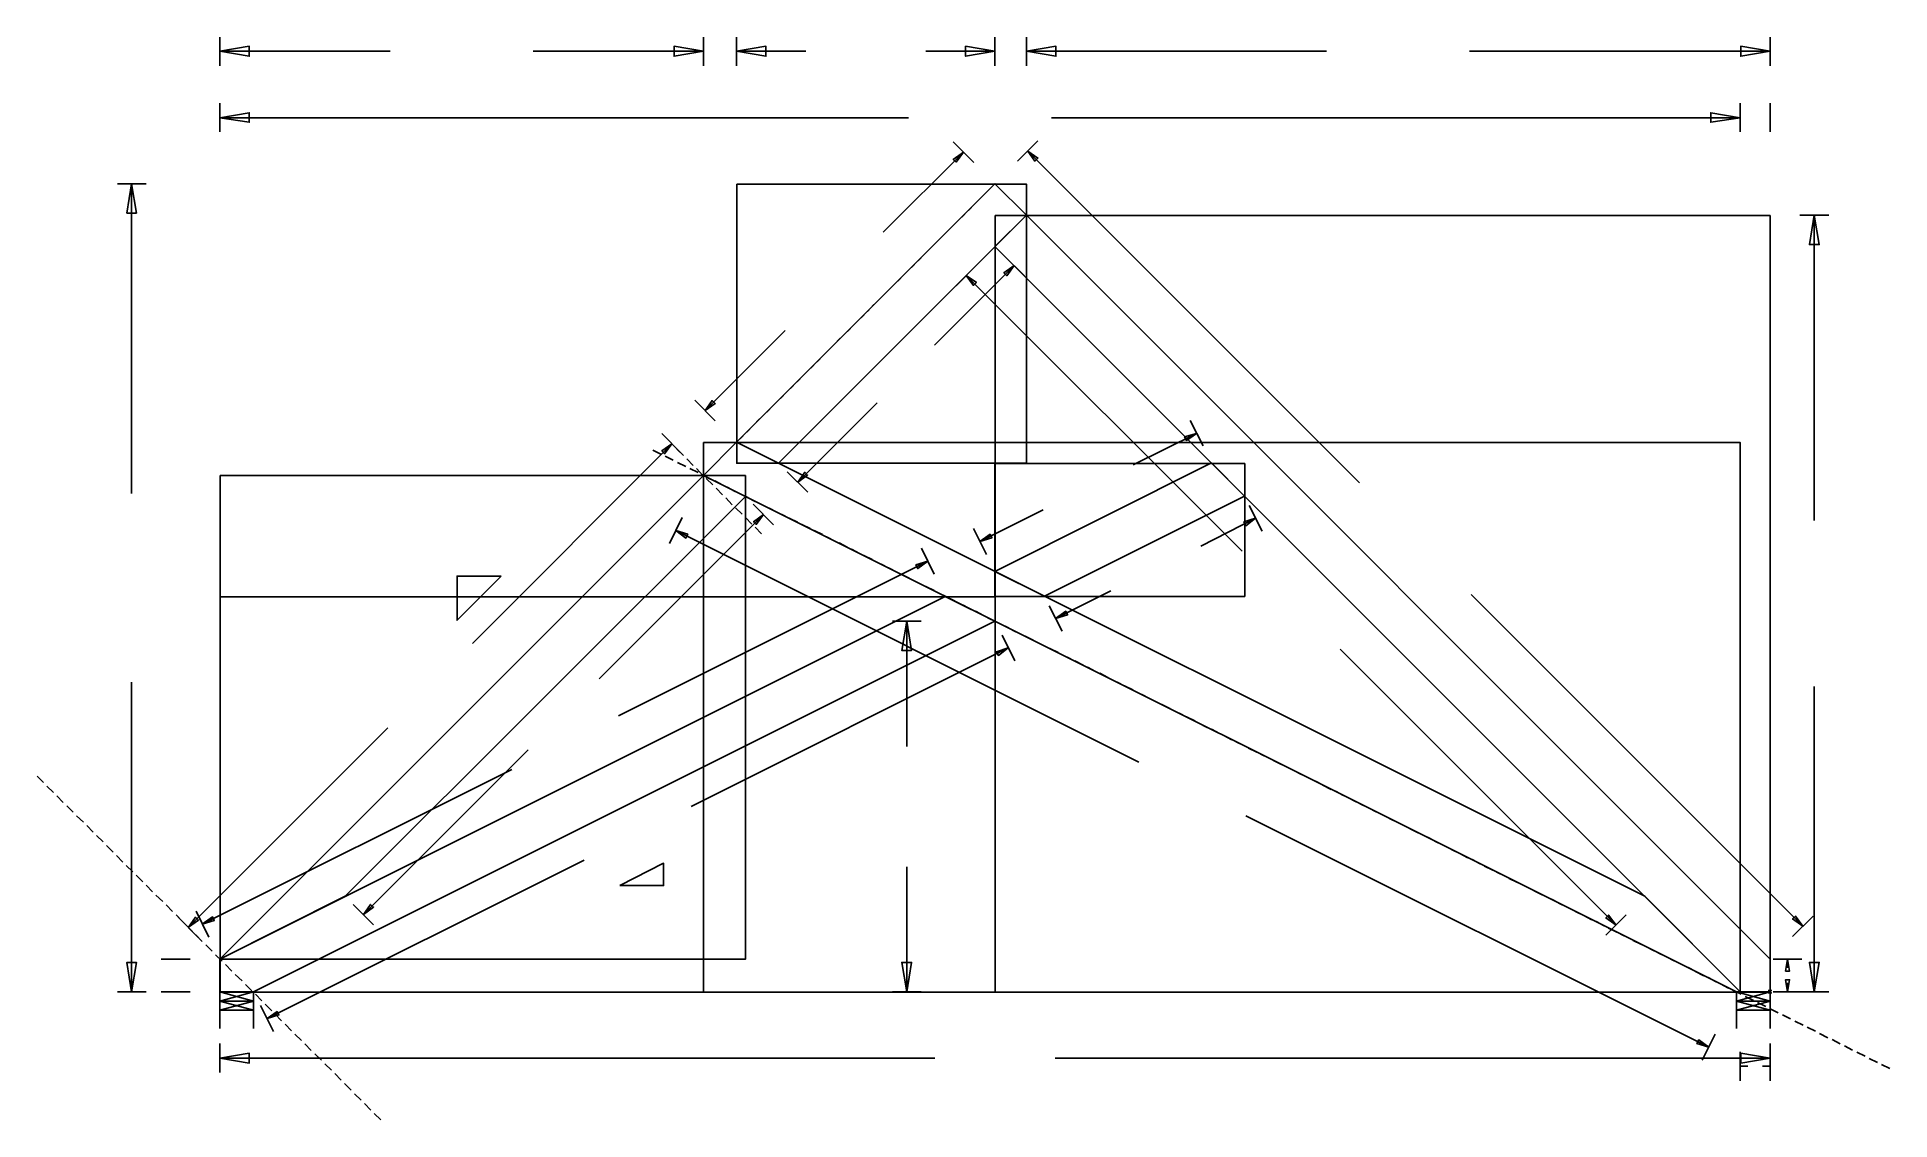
# Model space of a CAD drawing. Extents: x 36 to 756, y 116 to 537.
import ezdxf

# ---------------------------------------------------------------- set-up
doc = ezdxf.new("R2010")
doc.units = 0
doc.layers.add('20190719_-_Aalseth_-_Truss', color=7, linetype='CONTINUOUS')

msp = doc.modelspace()

# ---------------------------------------------------------------- linework, layer by layer
at = {"layer": '20190719_-_Aalseth_-_Truss', "color": 7}
for points in [[(107.039997, 537.120002), (107.039997, 525.960002)], [(228.839994, 531.600002), (294.959993, 531.600002), (283.559993, 529.680002), (283.559993, 533.520002), (294.959993, 531.600002)], [(294.959993, 537.120002), (294.959993, 525.960002)], [(294.959993, 537.120002), (294.959993, 525.960002)], [(307.799992, 537.120002), (307.799992, 525.960002)], [(307.799992, 537.120002), (307.799992, 525.960002)], [(381.35999, 531.600002), (408.23999, 531.600002), (396.83999, 529.680002), (396.83999, 533.520002), (408.23999, 531.600002)], [(408.23999, 537.120002), (408.23999, 525.960002)], [(408.23999, 537.120002), (408.23999, 525.960002)], [(420.479989, 537.120002), (420.479989, 525.960002)], [(420.479989, 537.120002), (420.479989, 525.960002)], [(592.679985, 531.600002), (709.439982, 531.600002), (698.039983, 529.680002), (698.039983, 533.520002), (709.439982, 531.600002)], [(709.439982, 537.120002), (709.439982, 525.960002)], [(107.039997, 531.600002), (173.159996, 531.600002)], [(307.799992, 531.600002), (334.679992, 531.600002)], [(420.479989, 531.600002), (537.119987, 531.600002)], [(107.039997, 511.440003), (107.039997, 500.280003)], [(697.799983, 511.440003), (697.799983, 500.280003)], [(697.799983, 511.440003), (697.799983, 500.280003)], [(709.439982, 511.440003), (709.439982, 500.280003)], [(107.039997, 505.800003), (374.639991, 505.800003)], [(430.199989, 505.800003), (697.799983, 505.800003), (686.399983, 504.000003), (686.399983, 507.720003), (697.799983, 505.800003)], [(424.919989, 496.800003), (416.99999, 488.880003)], [(364.799991, 461.280004), (395.99999, 492.360003), (393.11999, 488.520003), (392.03999, 489.600003), (395.99999, 492.360003)], [(392.03999, 496.440003), (399.95999, 488.400003)], [(420.959989, 492.840003), (549.839986, 363.960006)], [(67.199998, 480.120003), (78.359998, 480.120003)], [(72.719998, 359.760006), (72.719998, 480.120003), (74.639998, 468.720004), (70.919998, 468.720004), (72.719998, 480.120003)], [(401.75999, 473.640003), (404.27999, 476.160003)], [(405.71999, 477.600003), (408.23999, 480.120003)], [(393.95999, 465.840004), (396.47999, 468.360004)], [(397.91999, 469.800004), (400.43999, 472.320003)], [(389.99999, 462.000004), (392.63999, 464.520004)], [(720.959982, 467.880004), (732.239982, 467.880004)], [(726.599982, 349.320007), (726.599982, 467.880004), (728.519982, 456.480004), (724.679982, 456.480004), (726.599982, 467.880004)], [(382.19999, 454.080004), (384.71999, 456.600004)], [(386.15999, 458.040004), (388.67999, 460.560004)], [(374.399991, 446.280004), (376.919991, 448.800004)], [(378.359991, 450.240004), (380.87999, 452.760004)], [(384.71999, 417.360005), (415.67999, 448.320004), (412.79999, 444.360004), (411.71999, 445.560004), (415.67999, 448.320004)], [(401.03999, 448.560004), (393.11999, 440.520004)], [(411.71999, 452.280004), (419.63999, 444.360004)], [(366.599991, 438.480004), (369.119991, 441.000004)], [(370.439991, 442.320004), (372.959991, 444.840004)], [(397.07999, 444.480004), (504.239987, 337.320007)], [(358.679991, 430.560005), (361.199991, 433.200004)], [(362.639991, 434.520004), (365.159991, 437.040004)], [(350.879991, 422.760005), (353.399991, 425.280005)], [(354.839991, 426.720005), (357.359991, 429.240005)], [(295.559993, 392.040005), (326.639992, 423.120005)], [(346.919991, 418.920005), (349.559991, 421.440005)], [(339.119992, 411.000005), (341.639991, 413.520005)], [(343.079991, 414.960005), (345.599991, 417.480005)], [(331.319992, 403.200005), (333.839992, 405.720005)], [(335.279992, 407.160005), (337.799992, 409.680005)], [(291.599993, 396.000005), (299.519993, 387.960006)], [(323.519992, 395.400005), (326.039992, 397.920005)], [(327.359992, 399.240005), (329.879992, 401.760005)], [(315.599992, 387.600006), (318.119992, 390.120006)], [(319.559992, 391.440006), (322.079992, 393.960005)], [(331.559992, 364.200006), (362.399991, 395.040005)], [(278.759993, 383.040006), (286.679993, 375.120006)], [(307.799992, 379.680006), (310.319992, 382.200006)], [(311.759992, 383.640006), (314.279992, 386.160006)], [(461.879988, 370.920006), (486.599988, 383.160006), (482.639988, 380.400006), (481.919988, 381.840006), (486.599988, 383.160006)], [(484.079988, 388.200006), (489.119988, 378.240006)], [(205.199995, 301.560008), (282.719993, 379.080006), (279.839993, 375.240006), (278.759993, 376.320006), (282.719993, 379.080006)], [(275.279993, 376.680006), (278.399993, 375.120006)], [(287.159993, 374.520006), (284.639993, 377.040006)], [(280.079993, 374.280006), (283.199993, 372.720006)], [(284.879993, 371.880006), (288.119993, 370.320006)], [(290.999993, 370.680006), (288.479993, 373.200006)], [(289.679993, 369.480006), (292.919993, 367.920006)], [(294.719993, 366.840006), (292.199993, 369.480006)], [(327.479992, 368.160006), (335.519992, 360.240006)], [(294.479993, 367.080006), (297.719993, 365.400006)], [(298.559993, 363.120006), (296.039993, 365.640006)], [(299.399993, 364.680006), (302.519992, 363.000006)], [(302.399992, 359.280006), (299.879993, 361.800006)], [(304.199992, 362.280006), (307.319992, 360.600006)], [(306.119992, 355.440006), (303.599992, 358.080006)], [(309.959992, 351.720007), (307.439992, 354.240006)], [(308.999992, 359.760006), (312.239992, 358.200006)], [(313.799992, 357.360006), (317.039992, 355.800006)], [(314.279992, 355.680006), (322.199992, 347.640007)], [(318.599992, 354.960006), (321.839992, 353.400006)], [(402.35999, 341.160007), (426.959989, 353.400006)], [(506.999987, 355.080006), (512.039987, 345.120007)], [(254.399994, 287.760008), (318.239992, 351.600007), (315.479992, 347.760007), (314.399992, 348.840007), (318.239992, 351.600007)], [(286.679993, 350.400007), (281.759993, 340.320007)], [(313.799992, 347.880007), (311.279992, 350.400007)], [(317.519992, 344.160007), (314.999992, 346.680007)], [(323.519992, 352.560006), (326.639992, 351.000007)], [(328.319992, 350.160007), (331.439992, 348.600007)], [(333.119992, 347.760007), (336.359992, 346.200007)], [(399.83999, 346.200007), (404.87999, 336.120007)], [(488.159988, 339.360007), (509.519987, 350.160007), (505.679987, 347.280007), (504.959987, 348.720007), (509.519987, 350.160007)], [(284.159993, 345.360007), (464.159988, 255.360009)], [(337.919992, 345.360007), (341.159991, 343.800007)], [(342.719991, 342.960007), (345.959991, 341.280007)], [(347.639991, 340.560007), (350.759991, 338.880007)], [(379.679991, 338.520007), (384.59999, 328.440007)], [(261.959993, 273.360008), (382.19999, 333.480007), (378.239991, 330.600007), (377.519991, 332.040007), (382.19999, 333.480007)], [(352.439991, 338.160007), (355.559991, 336.480007)], [(357.239991, 335.640007), (360.479991, 334.080007)], [(362.039991, 333.240007), (365.279991, 331.680007)], [(366.839991, 330.840007), (370.079991, 329.280007)], [(371.759991, 328.440007), (374.879991, 326.880007)], [(376.559991, 326.040007), (379.679991, 324.480007)], [(381.35999, 323.640007), (384.59999, 322.080007)], [(386.15999, 321.240007), (389.39999, 319.680007)], [(390.95999, 318.840007), (394.19999, 317.160007)], [(431.759989, 311.280008), (453.239989, 321.960007)], [(593.279985, 320.520007), (722.159982, 191.640011), (718.199982, 194.52001), (719.279982, 195.60001), (722.159982, 191.640011)], [(368.399991, 310.200008), (379.559991, 310.200008)], [(373.919991, 261.480009), (373.919991, 310.200008), (375.839991, 298.800008), (371.999991, 298.800008), (373.919991, 310.200008)], [(395.87999, 316.440007), (398.99999, 314.760007)], [(400.67999, 314.040007), (403.79999, 312.360007)], [(405.47999, 311.520008), (408.71999, 309.960008)], [(429.239989, 316.200007), (434.279989, 306.240008)], [(410.27999, 309.120008), (413.51999, 307.560008)], [(410.99999, 304.800008), (415.91999, 294.720008)], [(415.07999, 306.720008), (418.31999, 305.160008)], [(419.999989, 304.320008), (423.119989, 302.760008)], [(290.159993, 238.200009), (413.39999, 299.760008), (409.55999, 296.880008), (408.83999, 298.320008), (413.39999, 299.760008)], [(424.799989, 301.920008), (427.919989, 300.360008)], [(429.599989, 299.520008), (432.839989, 297.960008)], [(434.399989, 297.120008), (437.639989, 295.560008)], [(542.399986, 299.280008), (649.559984, 192.12001), (645.599984, 194.88001), (646.679984, 195.96001), (649.559984, 192.12001)], [(439.199989, 294.720008), (442.439989, 293.040008)], [(444.119989, 292.320008), (447.239989, 290.640008)], [(448.919989, 289.920008), (452.039989, 288.240008)], [(72.719998, 166.200011), (72.719998, 286.440008)], [(453.719989, 287.400008), (456.959989, 285.840008)], [(458.519989, 285.000008), (461.759988, 283.440008)], [(463.319988, 282.600008), (466.559988, 281.040008)], [(726.599982, 166.200011), (726.599982, 284.760008)], [(468.239988, 280.200008), (471.359988, 278.640008)], [(473.039988, 277.800008), (476.159988, 276.240008)], [(477.839988, 275.400008), (481.079988, 273.840008)], [(94.799998, 191.280011), (172.319996, 268.800009)], [(482.639988, 273.000008), (485.879988, 271.440009)], [(487.439988, 270.600009), (490.679988, 268.920009)], [(492.359988, 268.200009), (495.479988, 266.520009)], [(162.839996, 196.20001), (226.799994, 260.160009)], [(497.159988, 265.800009), (500.279987, 264.120009)], [(501.959987, 263.280009), (505.199987, 261.720009)], [(506.759987, 260.880009), (509.999987, 259.320009)], [(100.199997, 192.48001), (220.439994, 252.600009)], [(511.559987, 258.480009), (514.799987, 256.920009)], [(516.479987, 256.080009), (519.599987, 254.520009)], [(521.279987, 253.680009), (524.399987, 252.120009)], [(38.519999, 247.440009), (35.999999, 249.960009)], [(42.359999, 243.600009), (39.839999, 246.120009)], [(526.079987, 251.280009), (529.319987, 249.720009)], [(530.879987, 248.880009), (534.119987, 247.320009)], [(535.679987, 246.480009), (538.919987, 244.800009)], [(46.199999, 239.760009), (43.679999, 242.280009)], [(50.039999, 235.920009), (47.519999, 238.440009)], [(540.599986, 244.080009), (543.719986, 242.400009)], [(545.399986, 241.680009), (548.519986, 240.000009)], [(550.199986, 239.160009), (553.439986, 237.600009)], [(53.999999, 232.080009), (51.359999, 234.600009)], [(57.839999, 228.24001), (55.319999, 230.76001)], [(505.679987, 234.600009), (685.559983, 144.720012), (680.999983, 146.040012), (681.719983, 147.480012), (685.559983, 144.720012)], [(554.999986, 236.760009), (558.239986, 235.200009)], [(559.799986, 234.360009), (563.039986, 232.800009)], [(564.719986, 231.96001), (567.839986, 230.40001)], [(61.679998, 224.40001), (59.159999, 226.92001)], [(569.519986, 229.56001), (572.639986, 228.00001)], [(574.319986, 227.16001), (577.559986, 225.60001)], [(579.119986, 224.76001), (582.359985, 223.20001)], [(65.519998, 220.44001), (62.999998, 223.08001)], [(69.359998, 216.60001), (66.839998, 219.12001)], [(125.399997, 155.760011), (248.639994, 217.32001)], [(583.919985, 222.36001), (587.159985, 220.68001)], [(588.839985, 219.96001), (591.959985, 218.28001)], [(593.639985, 217.56001), (596.759985, 215.88001)], [(73.199998, 212.76001), (70.679998, 215.28001)], [(77.039998, 208.92001), (74.519998, 211.44001)], [(373.919991, 166.200011), (373.919991, 214.80001)], [(598.439985, 215.04001), (601.679985, 213.48001)], [(603.239985, 212.64001), (606.479985, 211.08001)], [(608.039985, 210.24001), (611.279985, 208.68001)], [(80.879998, 205.08001), (78.359998, 207.60001)], [(84.839998, 201.24001), (82.199998, 203.76001)], [(612.959985, 207.84001), (616.079985, 206.28001)], [(617.759985, 205.44001), (620.879984, 203.88001)], [(622.559984, 203.04001), (625.799984, 201.48001)], [(88.679998, 197.40001), (86.159998, 199.92001)], [(92.519998, 193.56001), (89.999998, 196.08001)], [(90.839998, 195.24001), (98.759998, 187.200011)], [(97.799998, 197.52001), (102.719997, 187.440011)], [(158.879996, 200.16001), (166.799996, 192.24001)], [(627.359984, 200.64001), (630.599984, 199.08001)], [(632.159984, 198.24001), (635.399984, 196.56001)], [(637.079984, 195.84001), (640.199984, 194.16001)], [(653.519984, 196.08001), (645.599984, 188.160011)], [(726.119982, 195.60001), (718.199982, 187.680011)], [(96.359998, 189.600011), (93.839998, 192.24001)], [(100.199997, 185.760011), (97.679998, 188.280011)], [(641.879984, 193.44001), (644.999984, 191.760011)], [(646.679984, 190.920011), (649.919984, 189.360011)], [(651.479984, 188.520011), (654.719984, 186.960011)], [(104.039997, 181.920011), (101.519997, 184.440011)], [(107.879997, 178.080011), (105.359997, 180.600011)], [(656.279984, 186.120011), (659.519984, 184.560011)], [(661.199983, 183.720011), (664.319983, 182.160011)], [(665.999983, 181.320011), (669.119983, 179.760011)], [(84.239998, 178.920011), (95.519998, 178.920011)], [(111.719997, 174.240011), (109.199997, 176.760011)], [(115.679997, 170.400011), (113.039997, 172.920011)], [(670.799983, 178.920011), (674.039983, 177.360011)], [(675.599983, 176.520011), (678.839983, 174.960011)], [(680.399983, 174.120011), (683.639983, 172.440011)], [(710.639982, 178.920011), (721.799982, 178.920011)], [(716.159982, 175.440011), (716.159982, 178.920011), (716.999982, 174.240011), (715.439982, 174.240011), (716.159982, 178.920011)], [(67.199998, 166.200011), (78.359998, 166.200011)], [(84.239998, 166.200011), (95.519998, 166.200011)], [(107.039997, 151.920012), (107.039997, 166.200011), (120.119997, 166.200011), (120.119997, 151.920012)], [(107.039997, 166.200011), (120.119997, 162.600011), (107.039997, 162.600011), (120.119997, 166.200011)], [(119.519997, 166.560011), (116.999997, 169.080011)], [(368.399991, 166.200011), (379.559991, 166.200011)], [(685.319983, 171.720011), (688.439983, 170.040011)], [(690.119983, 169.320011), (693.239983, 167.640011)], [(694.919983, 166.800011), (698.159983, 165.240011)], [(696.359983, 151.920012), (696.359983, 166.200011), (709.439982, 166.200011), (709.439982, 151.920012)], [(696.359983, 166.200011), (709.439982, 162.600011), (696.359983, 162.600011), (709.439982, 166.200011)], [(708.839982, 166.920011), (710.039982, 165.720011)], [(708.839982, 165.720011), (710.039982, 166.920011)], [(708.839982, 166.800011), (710.039982, 165.600011)], [(708.839982, 165.600011), (710.039982, 166.800011)], [(708.839982, 166.680011), (710.039982, 165.480011)], [(708.839982, 165.480011), (710.039982, 166.680011)], [(710.639982, 166.200011), (721.799982, 166.200011)], [(716.159982, 166.200011), (716.159982, 169.680011)], [(720.959982, 166.200011), (732.239982, 166.200011)], [(107.039997, 162.600011), (120.119997, 159.000011), (107.039997, 159.000011), (120.119997, 162.600011)], [(123.359997, 162.720011), (120.839997, 165.240011)], [(122.879997, 160.800011), (127.919997, 150.720012)], [(127.199997, 158.760011), (124.679997, 161.400011)], [(696.359983, 162.600011), (709.439982, 159.000011), (696.359983, 159.000011), (709.439982, 162.600011)], [(699.719983, 164.400011), (702.959982, 162.840011)], [(704.519982, 162.000011), (707.759982, 160.440011)], [(709.439982, 159.600011), (712.559982, 158.040011)], [(131.039997, 154.920011), (128.519997, 157.440011)], [(134.879997, 151.080012), (132.359997, 153.600011)], [(714.239982, 157.200011), (717.359982, 155.640011)], [(719.039982, 154.800011), (722.279982, 153.240011)], [(723.839982, 152.400011), (727.079982, 150.840012)], [(107.039997, 146.040012), (107.039997, 134.880012)], [(138.719997, 147.240012), (136.199997, 149.760012)], [(142.559996, 143.400012), (140.039996, 145.920012)], [(688.079983, 149.760012), (683.039983, 139.680012)], [(709.439982, 146.040012), (709.439982, 134.880012)], [(728.639982, 150.000012), (731.879982, 148.320012)], [(733.559982, 147.600012), (736.679982, 145.920012)], [(738.359982, 145.200012), (741.479981, 143.520012)], [(107.039997, 140.400012), (384.83999, 140.400012)], [(146.519996, 139.560012), (143.879996, 142.080012)], [(150.359996, 135.720012), (147.839996, 138.240012)], [(431.639989, 140.400012), (709.439982, 140.400012), (698.039983, 138.480012), (698.039983, 142.320012), (709.439982, 140.400012)], [(697.799983, 142.920012), (697.799983, 131.640012)], [(697.799983, 137.280012), (700.799982, 137.280012)], [(706.439982, 137.280012), (709.439982, 137.280012)], [(709.439982, 142.920012), (709.439982, 131.640012)], [(743.159981, 142.680012), (746.399981, 141.120012)], [(747.959981, 140.280012), (751.199981, 138.720012)], [(752.759981, 137.880012), (755.999981, 136.320012)], [(154.199996, 131.880012), (151.679996, 134.400012)], [(158.039996, 127.920012), (155.519996, 130.560012)], [(161.879996, 124.080012), (159.359996, 126.600012)], [(165.719996, 120.240012), (163.199996, 122.760012)], [(169.559996, 116.400012), (167.039996, 118.920012)]]:
    msp.add_lwpolyline(points, dxfattribs=at)
for points in [[(107.039997, 531.600002), (118.439997, 533.520002), (118.439997, 529.680002)], [(307.799992, 531.600002), (319.199992, 533.520002), (319.199992, 529.680002)], [(420.479989, 531.600002), (431.879989, 533.520002), (431.879989, 529.680002)], [(294.959993, 531.600002)], [(307.799992, 531.600002)], [(408.23999, 531.600002)], [(420.479989, 531.600002)], [(107.039997, 505.800003), (118.439997, 507.720003), (118.439997, 504.000003)], [(697.799983, 505.800003)], [(709.439982, 505.800003)], [(420.959989, 492.840003), (424.919989, 490.080003), (423.719989, 488.880003)], [(324.119992, 371.520006), (307.799992, 379.680006), (408.23999, 480.120003), (420.479989, 467.880004)], [(307.919992, 480.000003), (307.919992, 371.520006), (420.479989, 371.520006), (420.479989, 480.000003)], [(408.23999, 455.760004), (420.479989, 467.880004), (709.439982, 178.920011), (709.439982, 166.200011), (697.799983, 166.200011)], [(408.35999, 467.760004), (408.35999, 166.080011), (709.439982, 166.080011), (709.439982, 467.760004)], [(397.07999, 444.480004), (401.03999, 441.720004), (399.83999, 440.640004)], [(295.559993, 392.040005), (298.319993, 395.880005), (299.519993, 394.800005)], [(294.959993, 366.840006), (307.799992, 379.680006), (660.719983, 203.28001), (697.799983, 166.200011), (696.359983, 166.200011)], [(294.959993, 379.560006), (294.959993, 166.080011), (697.799983, 166.080011), (697.799983, 379.560006)], [(331.559992, 364.200006), (334.319992, 368.040006), (335.399992, 366.960006)], [(427.439989, 319.920007), (408.23999, 329.520007), (492.359988, 371.640006), (505.199987, 358.800006)], [(408.23999, 371.400006), (408.23999, 319.800007), (505.319987, 319.800007), (505.319987, 371.400006)], [(155.759996, 203.28001), (107.039997, 178.920011), (107.039997, 178.920011), (294.959993, 366.840006), (311.279992, 358.680006)], [(107.159997, 366.720006), (107.159997, 178.800011), (311.279992, 178.800011), (311.279992, 366.720006)], [(284.159993, 345.360007), (288.839993, 343.920007), (288.119993, 342.480007)], [(402.35999, 341.160007), (406.31999, 343.920007), (407.03999, 342.600007)], [(216.359995, 327.720007), (199.199995, 327.720007), (199.199995, 310.560008)], [(120.119997, 166.200011), (107.039997, 166.200011), (107.039997, 178.920011), (388.91999, 319.800007), (408.23999, 310.200008)], [(107.159997, 319.680007), (107.159997, 166.080011), (408.35999, 166.080011), (408.35999, 319.680007)], [(431.759989, 311.280008), (435.719989, 314.040007), (436.439989, 312.600007)], [(262.439993, 207.48001), (279.479993, 207.48001), (279.479993, 216.12001)], [(94.799998, 191.280011), (97.559998, 195.12001), (98.759998, 194.04001)], [(100.199997, 192.48001), (104.159997, 195.36001), (104.879997, 193.92001)], [(162.839996, 196.20001), (165.599996, 200.16001), (166.799996, 199.08001)], [(72.719998, 166.200011), (70.919998, 177.600011), (74.639998, 177.600011)], [(89.879998, 178.920011)], [(373.919991, 166.200011), (371.999991, 177.600011), (375.839991, 177.600011)], [(726.599982, 166.200011), (724.679982, 177.600011), (728.519982, 177.600011)], [(89.879998, 166.200011)], [(716.159982, 166.200011), (715.439982, 170.880011), (716.999982, 170.880011)], [(125.399997, 155.760011), (129.239997, 158.520011), (129.959997, 157.200011)], [(107.039997, 140.400012), (118.439997, 142.320012), (118.439997, 138.480012)]]:
    msp.add_lwpolyline(points, close=True, dxfattribs=at)

doc.saveas('drawing.dxf')
